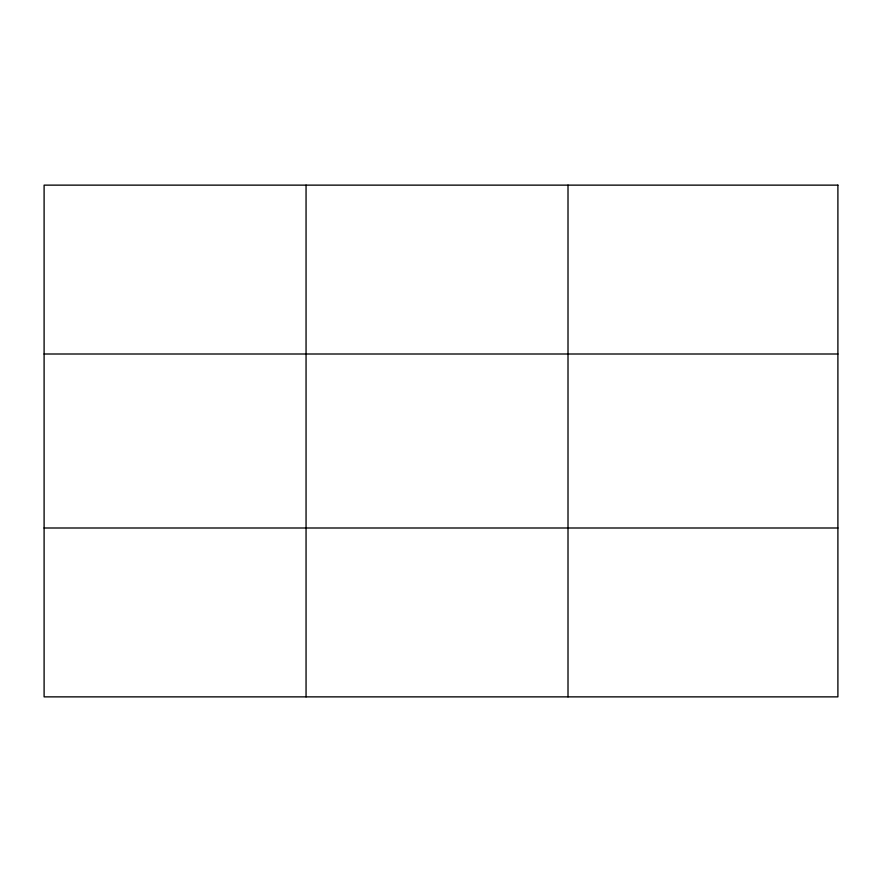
<?xml version="1.0" encoding="UTF-8"?>
<svg xmlns="http://www.w3.org/2000/svg" width="882" height="882" viewBox="0 0 882 882"><rect width="100%" height="100%" fill="white"/><g stroke="black" fill="none" stroke-linecap="round" stroke-linejoin="round"><path stroke-width="1.32" d="M306.054 696.868L306.054 185.132M568.008 696.868L568.008 185.132M44.1 354.002L837.9 354.002M44.1 527.998L837.9 527.998M837.9 185.132L837.9 696.868L44.1 696.868L44.1 185.132L837.9 185.132"/></g></svg>
